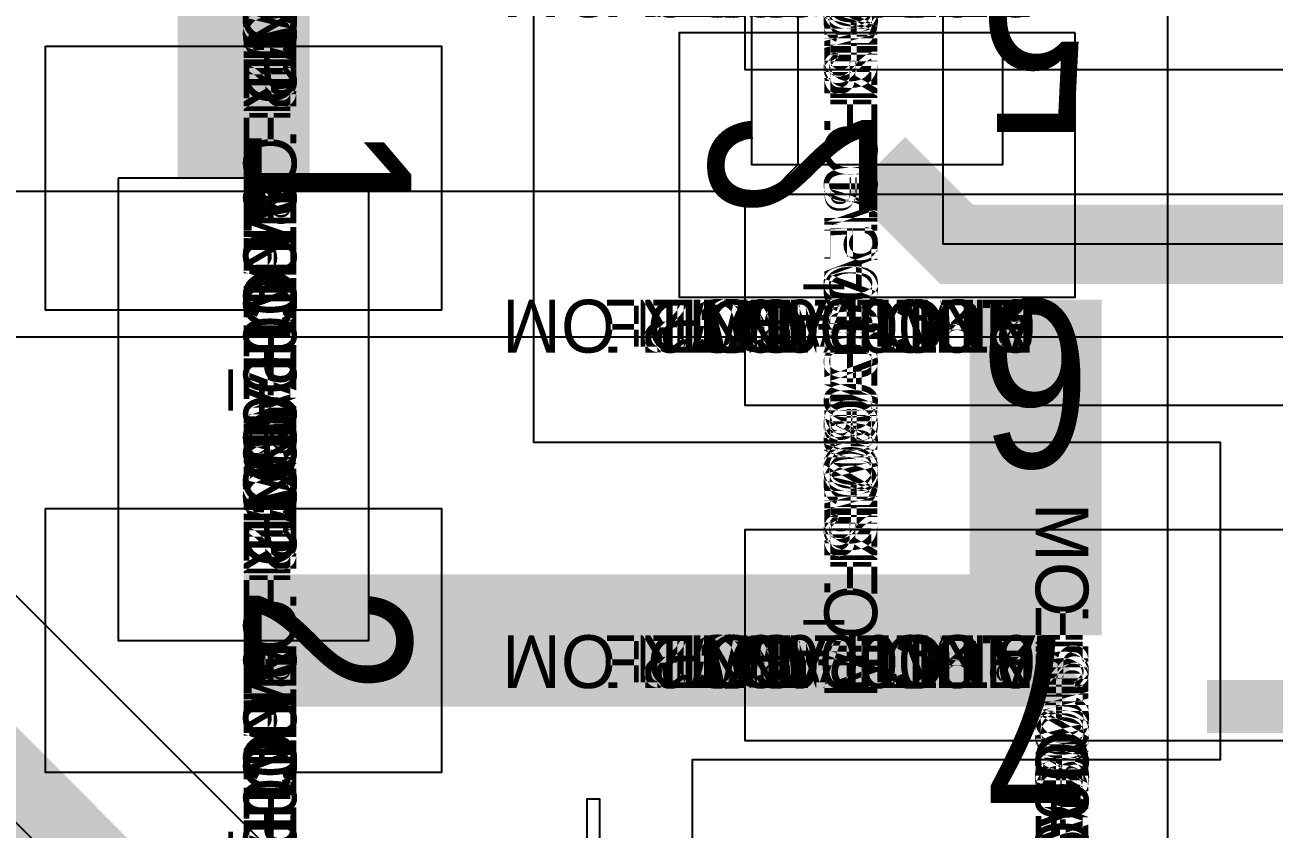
# Model space of a CAD drawing. Extents: x 0 to 323, y 0 to 320.
# Drawn here: x 154.385 to 159.116, y 240.392 to 243.435 of the extents above; entities that cross this region are included whole.
import ezdxf
from ezdxf.enums import TextEntityAlignment as Align

# ---------------------------------------------------------------- set-up
doc = ezdxf.new("R2010")
doc.units = 0
doc.header["$MEASUREMENT"] = 0
doc.layers.get('0').update_dxf_attribs({"linetype": 'CONTINUOUS'})
for name, color, linetype in [('ETCH_BOTTOM', 7, 'CONTINUOUS'), ('ETCH_INT1', 4, 'CONTINUOUS'), ('ETCH_INT2', 5, 'CONTINUOUS'), ('ETCH_TOP', 2, 'CONTINUOUS'), ('PACKAGE_GEOMETRY_ASSEMBLY_TOP', 11, 'CONTINUOUS'), ('PACKAGE_GEOMETRY_PIN_NUMBER', 9, 'CONTINUOUS')]:
    doc.layers.add(name, color=color, linetype=linetype)

# ---------------------------------------------------------------- blocks, each defined once
blk = doc.blocks.new('PAD_INFO')
for tag in ['SHAPE_TYPE', 'PAD_HEIGHT', 'PAD_LAYER', 'PAD_TYPE', 'PAD_WIDTH']:
    blk.add_attdef(tag, (0, 0), '', height=0.2)
at = {"flags": 2}
blk.add_attdef('CDN_TYPE', (0, 0), '', height=0.2, dxfattribs=at)
blk = doc.blocks.new('DRILL_INFO')
at = {"flags": 2}
blk.add_attdef('CDN_TYPE', (0, 0), '', height=0.2, dxfattribs=at)
for tag in ['FSHAPE', 'FCHAR', 'DRILL_HEIGHT', 'DIAMETER', 'PLATED', 'DRILL_WIDTH']:
    blk.add_attdef(tag, (0, 0), '', height=0.2)
blk = doc.blocks.new('RC2200X0800TS')
at = {"layer": 'ETCH_TOP'}
blk.add_lwpolyline([(-1.1, -0.4), (-1.1, 0.4), (1.1, 0.4), (1.1, -0.4)], close=True, dxfattribs=at)
ref = blk.add_blockref('PAD_INFO', (0, 0))
ref.add_attrib('PAD_LAYER', 'ETCH_TOP', (0, 0), dxfattribs={"height": 0.2})
ref.add_attrib('SHAPE_TYPE', 'NULL', (0, 0), dxfattribs={"height": 0.2})
ref.add_attrib('PAD_TYPE', 'ANTIPAD', (0, 0), dxfattribs={"height": 0.2})
ref.add_attrib('PAD_WIDTH', '0.000000', (0, 0), dxfattribs={"height": 0.2})
ref.add_attrib('PAD_HEIGHT', '0.000000', (0, 0), dxfattribs={"height": 0.2})
ref = blk.add_blockref('PAD_INFO', (0, 0))
ref.add_attrib('PAD_LAYER', 'ETCH_GND', (0, 0), dxfattribs={"height": 0.2})
ref.add_attrib('SHAPE_TYPE', 'NULL', (0, 0), dxfattribs={"height": 0.2})
ref.add_attrib('PAD_TYPE', 'ANTIPAD', (0, 0), dxfattribs={"height": 0.2})
ref.add_attrib('PAD_WIDTH', '0.000000', (0, 0), dxfattribs={"height": 0.2})
ref.add_attrib('PAD_HEIGHT', '0.000000', (0, 0), dxfattribs={"height": 0.2})
ref = blk.add_blockref('PAD_INFO', (0, 0))
ref.add_attrib('PAD_LAYER', 'ETCH_INT1', (0, 0), dxfattribs={"height": 0.2})
ref.add_attrib('SHAPE_TYPE', 'NULL', (0, 0), dxfattribs={"height": 0.2})
ref.add_attrib('PAD_TYPE', 'ANTIPAD', (0, 0), dxfattribs={"height": 0.2})
ref.add_attrib('PAD_WIDTH', '0.000000', (0, 0), dxfattribs={"height": 0.2})
ref.add_attrib('PAD_HEIGHT', '0.000000', (0, 0), dxfattribs={"height": 0.2})
ref = blk.add_blockref('PAD_INFO', (0, 0))
ref.add_attrib('PAD_LAYER', 'ETCH_INT2', (0, 0), dxfattribs={"height": 0.2})
ref.add_attrib('SHAPE_TYPE', 'NULL', (0, 0), dxfattribs={"height": 0.2})
ref.add_attrib('PAD_TYPE', 'ANTIPAD', (0, 0), dxfattribs={"height": 0.2})
ref.add_attrib('PAD_WIDTH', '0.000000', (0, 0), dxfattribs={"height": 0.2})
ref.add_attrib('PAD_HEIGHT', '0.000000', (0, 0), dxfattribs={"height": 0.2})
ref = blk.add_blockref('PAD_INFO', (0, 0))
ref.add_attrib('PAD_LAYER', 'ETCH_PWR', (0, 0), dxfattribs={"height": 0.2})
ref.add_attrib('SHAPE_TYPE', 'NULL', (0, 0), dxfattribs={"height": 0.2})
ref.add_attrib('PAD_TYPE', 'ANTIPAD', (0, 0), dxfattribs={"height": 0.2})
ref.add_attrib('PAD_WIDTH', '0.000000', (0, 0), dxfattribs={"height": 0.2})
ref.add_attrib('PAD_HEIGHT', '0.000000', (0, 0), dxfattribs={"height": 0.2})
ref = blk.add_blockref('PAD_INFO', (0, 0))
ref.add_attrib('PAD_LAYER', 'ETCH_BOTTOM', (0, 0), dxfattribs={"height": 0.2})
ref.add_attrib('SHAPE_TYPE', 'NULL', (0, 0), dxfattribs={"height": 0.2})
ref.add_attrib('PAD_TYPE', 'ANTIPAD', (0, 0), dxfattribs={"height": 0.2})
ref.add_attrib('PAD_WIDTH', '0.000000', (0, 0), dxfattribs={"height": 0.2})
ref.add_attrib('PAD_HEIGHT', '0.000000', (0, 0), dxfattribs={"height": 0.2})
ref = blk.add_blockref('PAD_INFO', (0, 0))
ref.add_attrib('PAD_LAYER', 'ETCH_TOP', (0, 0), dxfattribs={"height": 0.2})
ref.add_attrib('SHAPE_TYPE', 'NULL', (0, 0), dxfattribs={"height": 0.2})
ref.add_attrib('PAD_TYPE', 'THERMAL', (0, 0), dxfattribs={"height": 0.2})
ref.add_attrib('PAD_WIDTH', '0.000000', (0, 0), dxfattribs={"height": 0.2})
ref.add_attrib('PAD_HEIGHT', '0.000000', (0, 0), dxfattribs={"height": 0.2})
ref = blk.add_blockref('PAD_INFO', (0, 0))
ref.add_attrib('PAD_LAYER', 'ETCH_GND', (0, 0), dxfattribs={"height": 0.2})
ref.add_attrib('SHAPE_TYPE', 'NULL', (0, 0), dxfattribs={"height": 0.2})
ref.add_attrib('PAD_TYPE', 'THERMAL', (0, 0), dxfattribs={"height": 0.2})
ref.add_attrib('PAD_WIDTH', '0.000000', (0, 0), dxfattribs={"height": 0.2})
ref.add_attrib('PAD_HEIGHT', '0.000000', (0, 0), dxfattribs={"height": 0.2})
ref = blk.add_blockref('PAD_INFO', (0, 0))
ref.add_attrib('PAD_LAYER', 'ETCH_INT1', (0, 0), dxfattribs={"height": 0.2})
ref.add_attrib('SHAPE_TYPE', 'NULL', (0, 0), dxfattribs={"height": 0.2})
ref.add_attrib('PAD_TYPE', 'THERMAL', (0, 0), dxfattribs={"height": 0.2})
ref.add_attrib('PAD_WIDTH', '0.000000', (0, 0), dxfattribs={"height": 0.2})
ref.add_attrib('PAD_HEIGHT', '0.000000', (0, 0), dxfattribs={"height": 0.2})
ref = blk.add_blockref('PAD_INFO', (0, 0))
ref.add_attrib('PAD_LAYER', 'ETCH_INT2', (0, 0), dxfattribs={"height": 0.2})
ref.add_attrib('SHAPE_TYPE', 'NULL', (0, 0), dxfattribs={"height": 0.2})
ref.add_attrib('PAD_TYPE', 'THERMAL', (0, 0), dxfattribs={"height": 0.2})
ref.add_attrib('PAD_WIDTH', '0.000000', (0, 0), dxfattribs={"height": 0.2})
ref.add_attrib('PAD_HEIGHT', '0.000000', (0, 0), dxfattribs={"height": 0.2})
ref = blk.add_blockref('PAD_INFO', (0, 0))
ref.add_attrib('PAD_LAYER', 'ETCH_PWR', (0, 0), dxfattribs={"height": 0.2})
ref.add_attrib('SHAPE_TYPE', 'NULL', (0, 0), dxfattribs={"height": 0.2})
ref.add_attrib('PAD_TYPE', 'THERMAL', (0, 0), dxfattribs={"height": 0.2})
ref.add_attrib('PAD_WIDTH', '0.000000', (0, 0), dxfattribs={"height": 0.2})
ref.add_attrib('PAD_HEIGHT', '0.000000', (0, 0), dxfattribs={"height": 0.2})
ref = blk.add_blockref('PAD_INFO', (0, 0))
ref.add_attrib('PAD_LAYER', 'ETCH_BOTTOM', (0, 0), dxfattribs={"height": 0.2})
ref.add_attrib('SHAPE_TYPE', 'NULL', (0, 0), dxfattribs={"height": 0.2})
ref.add_attrib('PAD_TYPE', 'THERMAL', (0, 0), dxfattribs={"height": 0.2})
ref.add_attrib('PAD_WIDTH', '0.000000', (0, 0), dxfattribs={"height": 0.2})
ref.add_attrib('PAD_HEIGHT', '0.000000', (0, 0), dxfattribs={"height": 0.2})
ref = blk.add_blockref('PAD_INFO', (0, 0))
ref.add_attrib('PAD_LAYER', 'ETCH_TOP', (0, 0), dxfattribs={"height": 0.2})
ref.add_attrib('SHAPE_TYPE', 'RECTANGLE', (0, 0), dxfattribs={"height": 0.2})
ref.add_attrib('PAD_TYPE', 'REGULAR', (0, 0), dxfattribs={"height": 0.2})
ref.add_attrib('PAD_WIDTH', '2.200000', (0, 0), dxfattribs={"height": 0.2})
ref.add_attrib('PAD_HEIGHT', '0.800000', (0, 0), dxfattribs={"height": 0.2})
ref = blk.add_blockref('PAD_INFO', (0, 0))
ref.add_attrib('PAD_LAYER', 'ETCH_GND', (0, 0), dxfattribs={"height": 0.2})
ref.add_attrib('SHAPE_TYPE', 'NULL', (0, 0), dxfattribs={"height": 0.2})
ref.add_attrib('PAD_TYPE', 'REGULAR', (0, 0), dxfattribs={"height": 0.2})
ref.add_attrib('PAD_WIDTH', '0.000000', (0, 0), dxfattribs={"height": 0.2})
ref.add_attrib('PAD_HEIGHT', '0.000000', (0, 0), dxfattribs={"height": 0.2})
ref = blk.add_blockref('PAD_INFO', (0, 0))
ref.add_attrib('PAD_LAYER', 'ETCH_INT1', (0, 0), dxfattribs={"height": 0.2})
ref.add_attrib('SHAPE_TYPE', 'NULL', (0, 0), dxfattribs={"height": 0.2})
ref.add_attrib('PAD_TYPE', 'REGULAR', (0, 0), dxfattribs={"height": 0.2})
ref.add_attrib('PAD_WIDTH', '0.000000', (0, 0), dxfattribs={"height": 0.2})
ref.add_attrib('PAD_HEIGHT', '0.000000', (0, 0), dxfattribs={"height": 0.2})
ref = blk.add_blockref('PAD_INFO', (0, 0))
ref.add_attrib('PAD_LAYER', 'ETCH_INT2', (0, 0), dxfattribs={"height": 0.2})
ref.add_attrib('SHAPE_TYPE', 'NULL', (0, 0), dxfattribs={"height": 0.2})
ref.add_attrib('PAD_TYPE', 'REGULAR', (0, 0), dxfattribs={"height": 0.2})
ref.add_attrib('PAD_WIDTH', '0.000000', (0, 0), dxfattribs={"height": 0.2})
ref.add_attrib('PAD_HEIGHT', '0.000000', (0, 0), dxfattribs={"height": 0.2})
ref = blk.add_blockref('PAD_INFO', (0, 0))
ref.add_attrib('PAD_LAYER', 'ETCH_PWR', (0, 0), dxfattribs={"height": 0.2})
ref.add_attrib('SHAPE_TYPE', 'NULL', (0, 0), dxfattribs={"height": 0.2})
ref.add_attrib('PAD_TYPE', 'REGULAR', (0, 0), dxfattribs={"height": 0.2})
ref.add_attrib('PAD_WIDTH', '0.000000', (0, 0), dxfattribs={"height": 0.2})
ref.add_attrib('PAD_HEIGHT', '0.000000', (0, 0), dxfattribs={"height": 0.2})
ref = blk.add_blockref('PAD_INFO', (0, 0))
ref.add_attrib('PAD_LAYER', 'ETCH_BOTTOM', (0, 0), dxfattribs={"height": 0.2})
ref.add_attrib('SHAPE_TYPE', 'NULL', (0, 0), dxfattribs={"height": 0.2})
ref.add_attrib('PAD_TYPE', 'REGULAR', (0, 0), dxfattribs={"height": 0.2})
ref.add_attrib('PAD_WIDTH', '0.000000', (0, 0), dxfattribs={"height": 0.2})
ref.add_attrib('PAD_HEIGHT', '0.000000', (0, 0), dxfattribs={"height": 0.2})
ref = blk.add_blockref('DRILL_INFO', (0, 0))
ref.add_attrib('DIAMETER', '0.000000', (0, 0), dxfattribs={"height": 0.2})
ref.add_attrib('PLATED', 'PLATED', (0, 0), dxfattribs={"height": 0.2})
ref.add_attrib('FSHAPE', 'NULL', (0, 0), dxfattribs={"height": 0.2})
ref.add_attrib('DRILL_WIDTH', '0.000000', (0, 0), dxfattribs={"height": 0.2})
ref.add_attrib('DRILL_HEIGHT', '0.000000', (0, 0), dxfattribs={"height": 0.2})
for tag in ['CDN_TYPE', 'PIN']:
    blk.add_attdef(tag, (0, 0), '', height=0.2)
at = {"flags": 2}
for tag in ['PSTKNAME', 'BBV']:
    blk.add_attdef(tag, (0, 0), '', height=0.2, dxfattribs=at)
blk = doc.blocks.new('F25')
at = {"layer": 'PACKAGE_GEOMETRY_ASSEMBLY_TOP'}
blk.add_lwpolyline([(0.5, -4.405), (4.5, -4.405), (4.5, 0.595), (0.5, 0.595)], close=True, dxfattribs=at)
at = {"layer": 'ETCH_TOP'}
for p in [(5, -3.81), (5, -2.54), (5, -1.27)]:
    blk.add_blockref('RC2200X0800TS', p, dxfattribs=at)
at = {"flags": 2}
for tag in ['SYMBOL_TYPE', 'CDN_TYPE', 'REFDES']:
    blk.add_attdef(tag, (0, 0), '', height=0.2, dxfattribs=at)
blk = doc.blocks.new('RC1000X1500TS')
at = {"layer": 'ETCH_TOP'}
blk.add_lwpolyline([(-0.5, -0.75), (-0.5, 0.75), (0.5, 0.75), (0.5, -0.75)], close=True, dxfattribs=at)
ref = blk.add_blockref('PAD_INFO', (0, 0))
ref.add_attrib('PAD_LAYER', 'ETCH_TOP', (0, 0), dxfattribs={"height": 0.2})
ref.add_attrib('SHAPE_TYPE', 'NULL', (0, 0), dxfattribs={"height": 0.2})
ref.add_attrib('PAD_TYPE', 'ANTIPAD', (0, 0), dxfattribs={"height": 0.2})
ref.add_attrib('PAD_WIDTH', '0.000000', (0, 0), dxfattribs={"height": 0.2})
ref.add_attrib('PAD_HEIGHT', '0.000000', (0, 0), dxfattribs={"height": 0.2})
ref = blk.add_blockref('PAD_INFO', (0, 0))
ref.add_attrib('PAD_LAYER', 'ETCH_GND', (0, 0), dxfattribs={"height": 0.2})
ref.add_attrib('SHAPE_TYPE', 'NULL', (0, 0), dxfattribs={"height": 0.2})
ref.add_attrib('PAD_TYPE', 'ANTIPAD', (0, 0), dxfattribs={"height": 0.2})
ref.add_attrib('PAD_WIDTH', '0.000000', (0, 0), dxfattribs={"height": 0.2})
ref.add_attrib('PAD_HEIGHT', '0.000000', (0, 0), dxfattribs={"height": 0.2})
ref = blk.add_blockref('PAD_INFO', (0, 0))
ref.add_attrib('PAD_LAYER', 'ETCH_INT1', (0, 0), dxfattribs={"height": 0.2})
ref.add_attrib('SHAPE_TYPE', 'NULL', (0, 0), dxfattribs={"height": 0.2})
ref.add_attrib('PAD_TYPE', 'ANTIPAD', (0, 0), dxfattribs={"height": 0.2})
ref.add_attrib('PAD_WIDTH', '0.000000', (0, 0), dxfattribs={"height": 0.2})
ref.add_attrib('PAD_HEIGHT', '0.000000', (0, 0), dxfattribs={"height": 0.2})
ref = blk.add_blockref('PAD_INFO', (0, 0))
ref.add_attrib('PAD_LAYER', 'ETCH_INT2', (0, 0), dxfattribs={"height": 0.2})
ref.add_attrib('SHAPE_TYPE', 'NULL', (0, 0), dxfattribs={"height": 0.2})
ref.add_attrib('PAD_TYPE', 'ANTIPAD', (0, 0), dxfattribs={"height": 0.2})
ref.add_attrib('PAD_WIDTH', '0.000000', (0, 0), dxfattribs={"height": 0.2})
ref.add_attrib('PAD_HEIGHT', '0.000000', (0, 0), dxfattribs={"height": 0.2})
ref = blk.add_blockref('PAD_INFO', (0, 0))
ref.add_attrib('PAD_LAYER', 'ETCH_PWR', (0, 0), dxfattribs={"height": 0.2})
ref.add_attrib('SHAPE_TYPE', 'NULL', (0, 0), dxfattribs={"height": 0.2})
ref.add_attrib('PAD_TYPE', 'ANTIPAD', (0, 0), dxfattribs={"height": 0.2})
ref.add_attrib('PAD_WIDTH', '0.000000', (0, 0), dxfattribs={"height": 0.2})
ref.add_attrib('PAD_HEIGHT', '0.000000', (0, 0), dxfattribs={"height": 0.2})
ref = blk.add_blockref('PAD_INFO', (0, 0))
ref.add_attrib('PAD_LAYER', 'ETCH_BOTTOM', (0, 0), dxfattribs={"height": 0.2})
ref.add_attrib('SHAPE_TYPE', 'NULL', (0, 0), dxfattribs={"height": 0.2})
ref.add_attrib('PAD_TYPE', 'ANTIPAD', (0, 0), dxfattribs={"height": 0.2})
ref.add_attrib('PAD_WIDTH', '0.000000', (0, 0), dxfattribs={"height": 0.2})
ref.add_attrib('PAD_HEIGHT', '0.000000', (0, 0), dxfattribs={"height": 0.2})
ref = blk.add_blockref('PAD_INFO', (0, 0))
ref.add_attrib('PAD_LAYER', 'ETCH_TOP', (0, 0), dxfattribs={"height": 0.2})
ref.add_attrib('SHAPE_TYPE', 'NULL', (0, 0), dxfattribs={"height": 0.2})
ref.add_attrib('PAD_TYPE', 'THERMAL', (0, 0), dxfattribs={"height": 0.2})
ref.add_attrib('PAD_WIDTH', '0.000000', (0, 0), dxfattribs={"height": 0.2})
ref.add_attrib('PAD_HEIGHT', '0.000000', (0, 0), dxfattribs={"height": 0.2})
ref = blk.add_blockref('PAD_INFO', (0, 0))
ref.add_attrib('PAD_LAYER', 'ETCH_GND', (0, 0), dxfattribs={"height": 0.2})
ref.add_attrib('SHAPE_TYPE', 'NULL', (0, 0), dxfattribs={"height": 0.2})
ref.add_attrib('PAD_TYPE', 'THERMAL', (0, 0), dxfattribs={"height": 0.2})
ref.add_attrib('PAD_WIDTH', '0.000000', (0, 0), dxfattribs={"height": 0.2})
ref.add_attrib('PAD_HEIGHT', '0.000000', (0, 0), dxfattribs={"height": 0.2})
ref = blk.add_blockref('PAD_INFO', (0, 0))
ref.add_attrib('PAD_LAYER', 'ETCH_INT1', (0, 0), dxfattribs={"height": 0.2})
ref.add_attrib('SHAPE_TYPE', 'NULL', (0, 0), dxfattribs={"height": 0.2})
ref.add_attrib('PAD_TYPE', 'THERMAL', (0, 0), dxfattribs={"height": 0.2})
ref.add_attrib('PAD_WIDTH', '0.000000', (0, 0), dxfattribs={"height": 0.2})
ref.add_attrib('PAD_HEIGHT', '0.000000', (0, 0), dxfattribs={"height": 0.2})
ref = blk.add_blockref('PAD_INFO', (0, 0))
ref.add_attrib('PAD_LAYER', 'ETCH_INT2', (0, 0), dxfattribs={"height": 0.2})
ref.add_attrib('SHAPE_TYPE', 'NULL', (0, 0), dxfattribs={"height": 0.2})
ref.add_attrib('PAD_TYPE', 'THERMAL', (0, 0), dxfattribs={"height": 0.2})
ref.add_attrib('PAD_WIDTH', '0.000000', (0, 0), dxfattribs={"height": 0.2})
ref.add_attrib('PAD_HEIGHT', '0.000000', (0, 0), dxfattribs={"height": 0.2})
ref = blk.add_blockref('PAD_INFO', (0, 0))
ref.add_attrib('PAD_LAYER', 'ETCH_PWR', (0, 0), dxfattribs={"height": 0.2})
ref.add_attrib('SHAPE_TYPE', 'NULL', (0, 0), dxfattribs={"height": 0.2})
ref.add_attrib('PAD_TYPE', 'THERMAL', (0, 0), dxfattribs={"height": 0.2})
ref.add_attrib('PAD_WIDTH', '0.000000', (0, 0), dxfattribs={"height": 0.2})
ref.add_attrib('PAD_HEIGHT', '0.000000', (0, 0), dxfattribs={"height": 0.2})
ref = blk.add_blockref('PAD_INFO', (0, 0))
ref.add_attrib('PAD_LAYER', 'ETCH_BOTTOM', (0, 0), dxfattribs={"height": 0.2})
ref.add_attrib('SHAPE_TYPE', 'NULL', (0, 0), dxfattribs={"height": 0.2})
ref.add_attrib('PAD_TYPE', 'THERMAL', (0, 0), dxfattribs={"height": 0.2})
ref.add_attrib('PAD_WIDTH', '0.000000', (0, 0), dxfattribs={"height": 0.2})
ref.add_attrib('PAD_HEIGHT', '0.000000', (0, 0), dxfattribs={"height": 0.2})
ref = blk.add_blockref('PAD_INFO', (0, 0))
ref.add_attrib('PAD_LAYER', 'ETCH_GND', (0, 0), dxfattribs={"height": 0.2})
ref.add_attrib('SHAPE_TYPE', 'NULL', (0, 0), dxfattribs={"height": 0.2})
ref.add_attrib('PAD_TYPE', 'REGULAR', (0, 0), dxfattribs={"height": 0.2})
ref.add_attrib('PAD_WIDTH', '0.000000', (0, 0), dxfattribs={"height": 0.2})
ref.add_attrib('PAD_HEIGHT', '0.000000', (0, 0), dxfattribs={"height": 0.2})
ref = blk.add_blockref('PAD_INFO', (0, 0))
ref.add_attrib('PAD_LAYER', 'ETCH_INT1', (0, 0), dxfattribs={"height": 0.2})
ref.add_attrib('SHAPE_TYPE', 'NULL', (0, 0), dxfattribs={"height": 0.2})
ref.add_attrib('PAD_TYPE', 'REGULAR', (0, 0), dxfattribs={"height": 0.2})
ref.add_attrib('PAD_WIDTH', '0.000000', (0, 0), dxfattribs={"height": 0.2})
ref.add_attrib('PAD_HEIGHT', '0.000000', (0, 0), dxfattribs={"height": 0.2})
ref = blk.add_blockref('PAD_INFO', (0, 0))
ref.add_attrib('PAD_LAYER', 'ETCH_INT2', (0, 0), dxfattribs={"height": 0.2})
ref.add_attrib('SHAPE_TYPE', 'NULL', (0, 0), dxfattribs={"height": 0.2})
ref.add_attrib('PAD_TYPE', 'REGULAR', (0, 0), dxfattribs={"height": 0.2})
ref.add_attrib('PAD_WIDTH', '0.000000', (0, 0), dxfattribs={"height": 0.2})
ref.add_attrib('PAD_HEIGHT', '0.000000', (0, 0), dxfattribs={"height": 0.2})
ref = blk.add_blockref('PAD_INFO', (0, 0))
ref.add_attrib('PAD_LAYER', 'ETCH_PWR', (0, 0), dxfattribs={"height": 0.2})
ref.add_attrib('SHAPE_TYPE', 'NULL', (0, 0), dxfattribs={"height": 0.2})
ref.add_attrib('PAD_TYPE', 'REGULAR', (0, 0), dxfattribs={"height": 0.2})
ref.add_attrib('PAD_WIDTH', '0.000000', (0, 0), dxfattribs={"height": 0.2})
ref.add_attrib('PAD_HEIGHT', '0.000000', (0, 0), dxfattribs={"height": 0.2})
ref = blk.add_blockref('PAD_INFO', (0, 0))
ref.add_attrib('PAD_LAYER', 'ETCH_BOTTOM', (0, 0), dxfattribs={"height": 0.2})
ref.add_attrib('SHAPE_TYPE', 'NULL', (0, 0), dxfattribs={"height": 0.2})
ref.add_attrib('PAD_TYPE', 'REGULAR', (0, 0), dxfattribs={"height": 0.2})
ref.add_attrib('PAD_WIDTH', '0.000000', (0, 0), dxfattribs={"height": 0.2})
ref.add_attrib('PAD_HEIGHT', '0.000000', (0, 0), dxfattribs={"height": 0.2})
ref = blk.add_blockref('DRILL_INFO', (0, 0))
ref.add_attrib('DIAMETER', '0.000000', (0, 0), dxfattribs={"height": 0.2})
ref.add_attrib('PLATED', 'PLATED', (0, 0), dxfattribs={"height": 0.2})
ref.add_attrib('FSHAPE', 'NULL', (0, 0), dxfattribs={"height": 0.2})
ref.add_attrib('DRILL_WIDTH', '0.000000', (0, 0), dxfattribs={"height": 0.2})
ref.add_attrib('DRILL_HEIGHT', '0.000000', (0, 0), dxfattribs={"height": 0.2})
ref = blk.add_blockref('PAD_INFO', (0, 0))
ref.add_attrib('PAD_LAYER', 'ETCH_TOP', (0, 0), dxfattribs={"height": 0.2})
ref.add_attrib('SHAPE_TYPE', 'RECTANGLE', (0, 0), dxfattribs={"height": 0.2})
ref.add_attrib('PAD_TYPE', 'REGULAR', (0, 0), dxfattribs={"height": 0.2})
ref.add_attrib('PAD_WIDTH', '1.000000', (0, 0), dxfattribs={"height": 0.2})
ref.add_attrib('PAD_HEIGHT', '1.500000', (0, 0), dxfattribs={"height": 0.2})
for tag in ['CDN_TYPE', 'PIN']:
    blk.add_attdef(tag, (0, 0), '', height=0.2)
at = {"flags": 2}
for tag in ['PSTKNAME', 'BBV']:
    blk.add_attdef(tag, (0, 0), '', height=0.2, dxfattribs=at)
blk = doc.blocks.new('F56')
at = {"layer": 'PACKAGE_GEOMETRY_ASSEMBLY_TOP'}
blk.add_lwpolyline([(0, -0.475), (1.75, -0.475), (1.75, 0.475), (0, 0.475)], close=True, dxfattribs=at)
at = {"layer": 'ETCH_TOP'}
ref = blk.add_blockref('RC1000X1500TS', (0, 0), dxfattribs=at)
ref.add_attrib('CDN_TYPE', 'PIN', (0, 0), dxfattribs={"height": 0.2})
ref.add_attrib('PIN', '1', (0, 0), dxfattribs={"height": 0.2})
ref = blk.add_blockref('RC1000X1500TS', (1.75, 0), dxfattribs=at)
ref.add_attrib('CDN_TYPE', 'PIN', (0, 0), dxfattribs={"height": 0.2})
ref.add_attrib('PIN', '2', (0, 0), dxfattribs={"height": 0.2})
at = {"flags": 2}
for tag in ['SYMBOL_TYPE', 'CDN_TYPE', 'REFDES']:
    blk.add_attdef(tag, (0, 0), '', height=0.2, dxfattribs=at)

msp = doc.modelspace()

# ---------------------------------------------------------------- linework, layer by layer
at = {"layer": 'ETCH_BOTTOM'}
for points, format in [([(151.7127, 255.7148), (151.7127, 243.0541), (155.1112, 239.6556), (156.9125, 239.6556), (156.9125, 240.6556), (158.9125, 240.6556), (158.9125, 241.8554), (156.3125, 241.8554), (156.3125, 244.0638, -0.845035), (156.3125, 245.2472), (156.3125, 245.7056), (157.4125, 245.7056), (157.4125, 246.3431, -0.683031), (157.4125, 247.3679), (157.4125, 247.8554), (156.3125, 247.8554), (156.3125, 248.6146, -0.831918), (156.3125, 249.6964), (156.3125, 250.4556), (159.3383, 250.4556, -1.033799)], "xyb"), ([(160.2126, 242.6055, 0.3, 0.3, 0), (157.9126, 242.6055, 0.3, 0.3, 0), (157.6126, 242.9055, 0.3, 0.3, 0)], "xyseb"), ([(158.8618, 240.8555, 0.2, 0.2, 0), (160.2126, 240.8555, 0.2, 0.2, 0)], "xyseb")]:
    msp.add_lwpolyline(points, format=format, dxfattribs=at)
at = {"layer": 'ETCH_INT1'}
for points, format in [([(157.6926, 236.499), (156.2432, 237.9484), (156.2432, 237.9677), (152.2055, 242.0054), (130.7555, 242.0054), (127.909, 244.8519, -1), (128.6162, 245.5591), (128.6162, 245.5591), (131.1697, 243.0056), (141.4855, 243.0056, -1.362386), (142.4397, 243.0056), (144.2442, 243.0056, -4.349856), (144.681, 243.0056), (152.6197, 243.0056), (156.5155, 239.1099, -2.085046), (157.067, 238.5584), (157.2434, 238.3819), (157.2434, 238.3626), (158.6928, 236.9132)], "xyb"), ([(128.2626, 245.2055, 0.3, 0.3, 0), (130.9626, 242.5055, 0.3, 0.3, 0), (152.4126, 242.5055, 0.3, 0.3, 0), (156.7433, 238.1748, 0.3, 0.3, 0), (156.7433, 238.1555, 0.3, 0.3, 0), (158.1927, 236.7061, 0.3, 0.3, 0), (158.1927, 225.6356, 0.3, 0.3, 0), (152.2126, 219.6555, 0.3, 0.3, 0), (152.2126, 214.7555, 0.3, 0.3, 0)], "xyseb")]:
    msp.add_lwpolyline(points, format=format, dxfattribs=at)
at = {"layer": 'ETCH_INT2'}
for points in [[(175.2802, 255.1555), (162.5626, 255.1555), (162.4626, 255.2555), (161.9126, 255.2555), (157.3126, 250.6555), (157.3126, 247.2563), (157.2942, 247.2411, 0.471125), (157.2942, 246.4699), (157.3126, 246.4547), (157.3126, 242.9055), (157.2126, 242.8055), (152.2126, 242.8055), (149.6626, 240.2555), (148.0632, 240.2555), (148.0501, 240.2647, 0.316177), (147.4751, 240.2647), (147.462, 240.2555), (145.9204, 240.2555), (145.9057, 240.2693, 0.397167), (145.2195, 240.2693), (145.2048, 240.2555), (126.5148, 240.2555)], [(173.1126, 242.6055), (162.1775, 242.6055), (162.1631, 242.6322, 0.597882), (161.2821, 242.6322), (161.2677, 242.6055), (157.8626, 242.6055), (157.8626, 246.4215), (157.8856, 246.4365, 0.541981), (157.8856, 247.2745), (157.8626, 247.2895), (157.8626, 250.6555), (159.7459, 252.5388, -0.616108), (159.9179, 252.482, 1.986081), (160.4861, 253.0502, -0.616108), (160.4293, 253.2222), (162.0126, 254.8055), (177.0626, 254.8055)], [(126.3132, 239.8555), (137.6569, 239.8555, -0.471157), (137.7565, 239.7349, 1.210529), (138.7387, 239.7349, -0.471157), (138.8383, 239.8555), (145.0632, 239.8555), (145.0709, 239.8141, 0.831244), (146.0543, 239.8141), (146.062, 239.8555), (147.2604, 239.8555), (147.2646, 239.8095, 0.91207), (148.2606, 239.8095), (148.2648, 239.8555), (149.8126, 239.8555), (152.2126, 242.2555), (161.2412, 242.2555), (161.2534, 242.2224, 0.696957), (162.1918, 242.2224), (162.204, 242.2555), (180.6626, 242.2555)]]:
    msp.add_lwpolyline(points, format="xyb", dxfattribs=at)
at = {"layer": 'ETCH_TOP'}
for points, format in [([(159.8627, 238.9054), (157.5697, 238.9054), (157.3662, 238.7019, -0.845384), (156.5625, 239.2735), (156.5625, 240.5054), (156.5127, 240.5054), (156.5127, 240.0554), (153.9125, 240.0554), (153.9125, 247.4056), (156.5127, 247.4056), (156.5127, 245.2472, -0.384916), (157.0114, 244.6156), (159.1155, 244.6156), (159.2625, 244.7626)], "xyb"), ([(155.2126, 244.6055, 0.5, 0.5, 0), (155.2126, 242.8555, 0.5, 0.5, 0)], "xyseb"), ([(158.2126, 242.3955, 0.5, 0.5, 0), (158.2126, 241.1255, 0.5, 0.5, 0)], "xyseb"), ([(155.2126, 241.1055, 0.5, 0.5, 0), (158.1926, 241.1055, 0.5, 0.5, 0), (158.2126, 241.1255, 0.5, 0.5, 0)], "xyseb")]:
    msp.add_lwpolyline(points, format=format, dxfattribs=at)

# ---------------------------------------------------------------- block references
for name, p, rotation in [('F56', (155.2126, 246.3555), 270), ('F25', (163.2126, 239.8555), 180), ('F56', (155.2126, 242.8555), 270)]:
    msp.add_blockref(name, p, dxfattribs=dict(rotation=rotation))
at = {"xscale": -1}
for p, rotation in [((157.6126, 244.6555), 90), ((158.2126, 237.8555), 270)]:
    msp.add_blockref('F56', p, dxfattribs=dict(at, rotation=rotation))

# ---------------------------------------------------------------- texts
at = {"layer": 'PACKAGE_GEOMETRY_PIN_NUMBER', "width": 0.88}
for s, rotation, p in [('5', 180, (158.2126, 243.6655)), ('1', 270, (155.2126, 242.8555)), ('6', 180, (158.2126, 242.3955)), ('2', 270, (155.2126, 241.1055)), ('7', 180, (158.2126, 241.1255))]:
    msp.add_text(s, height=0.635, rotation=rotation, dxfattribs=at).set_placement(p, align=Align.CENTER)
at = {"layer": 'PACKAGE_GEOMETRY_PIN_NUMBER', "text_generation_flag": 2, "width": 0.88}
msp.add_text('2', height=0.635, rotation=90, dxfattribs=at).set_placement((157.6126, 242.9055), align=Align.CENTER)

doc.saveas('drawing.dxf')
